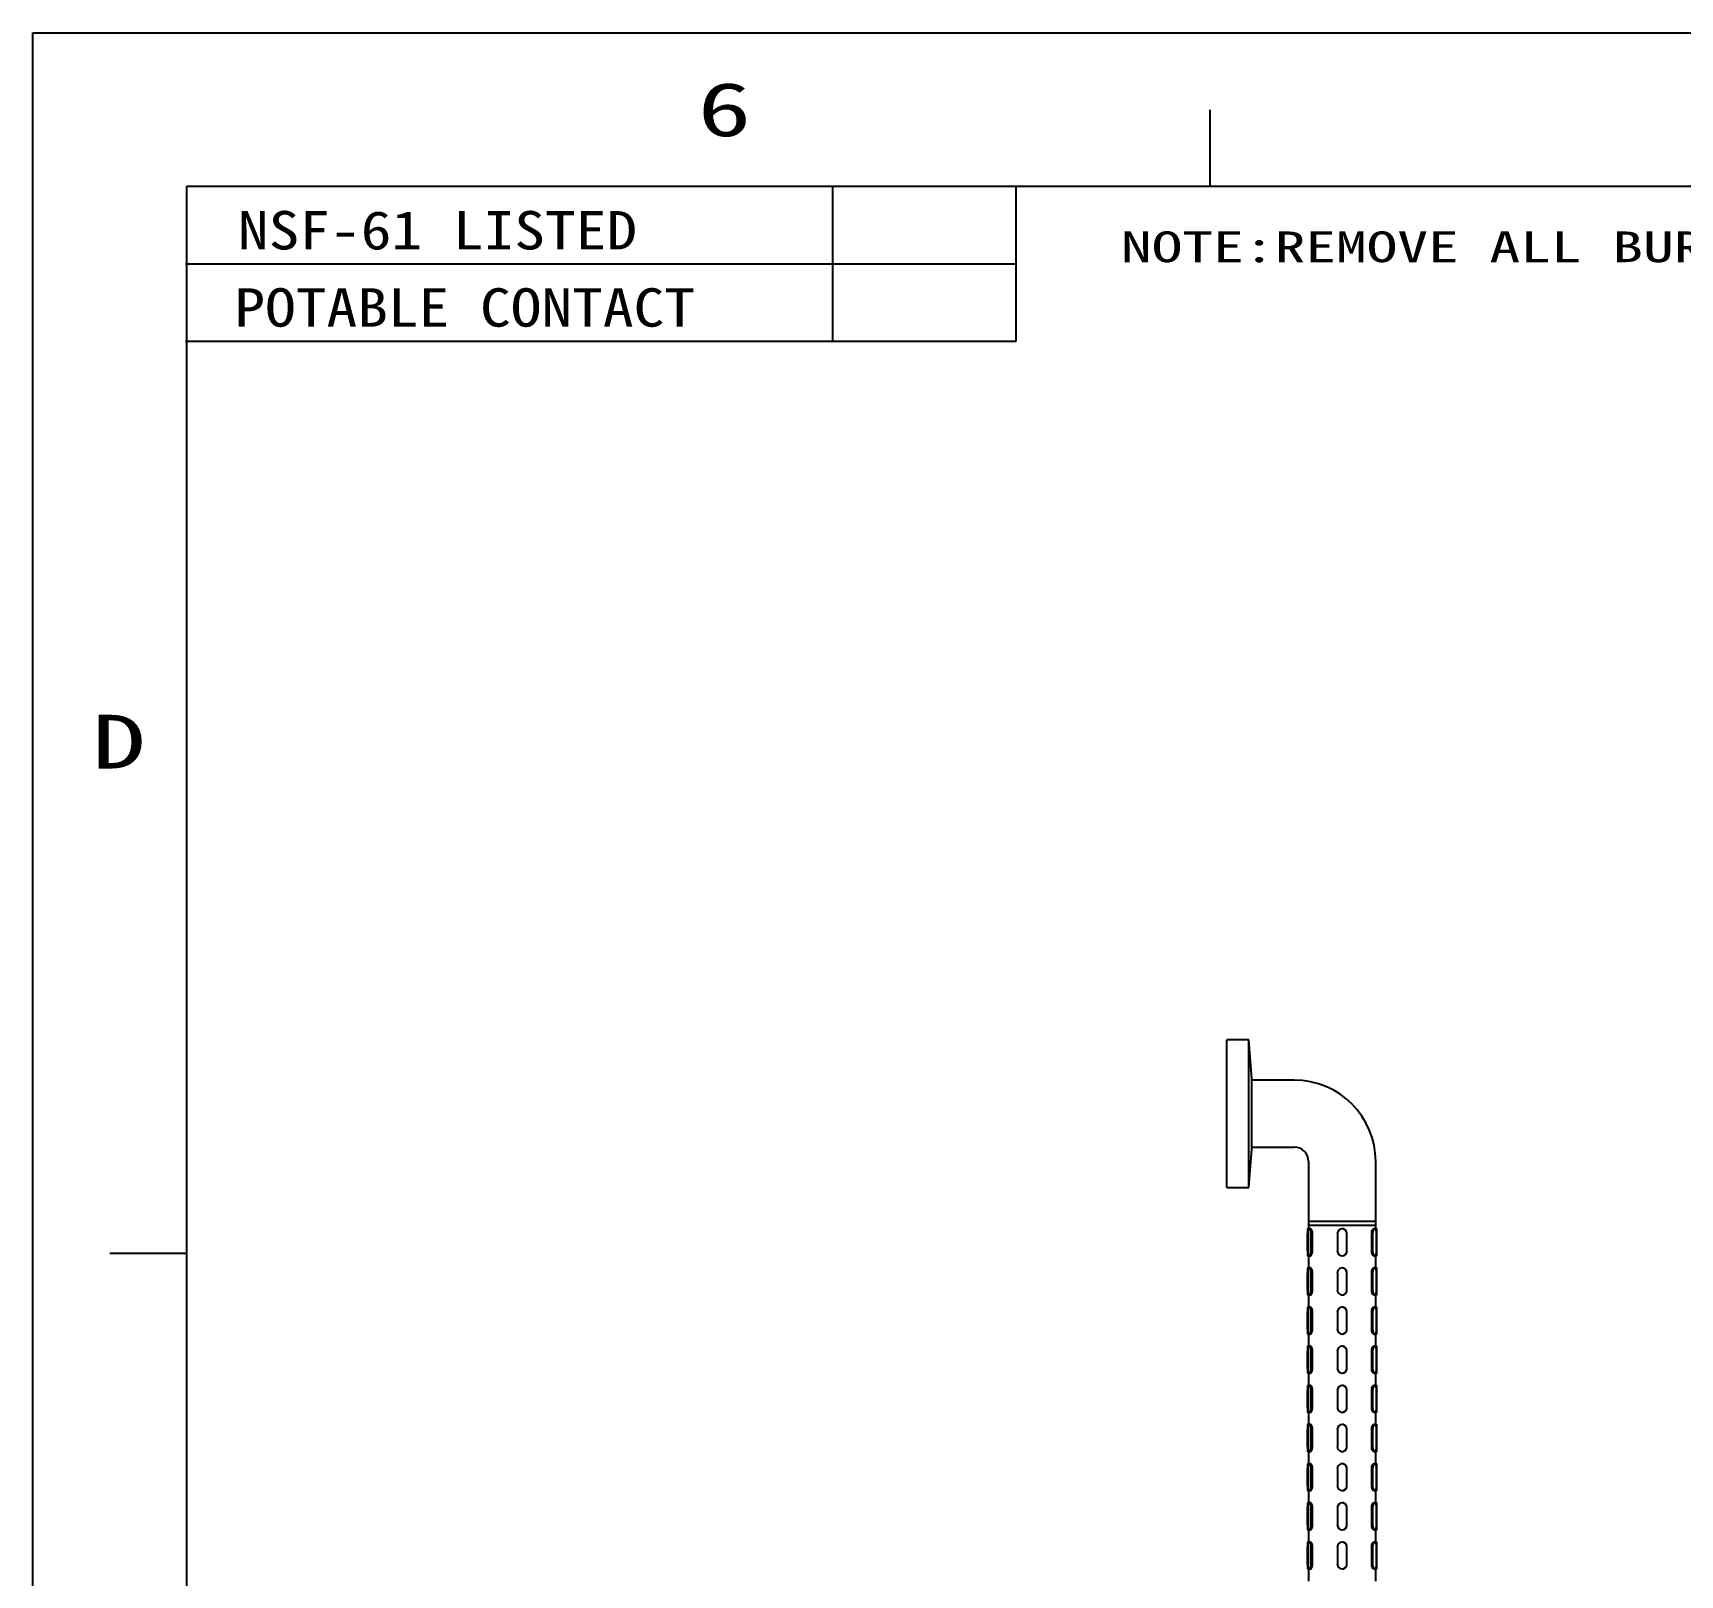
# Model space of a CAD drawing. Extents: x 0 to 951, y -2 to 427.
# Drawn here: x 0 to 107.3, y 196.6 to 297 of the extents above; entities that cross this region are included whole.
import ezdxf
from ezdxf.enums import TextEntityAlignment as Align

# ---------------------------------------------------------------- set-up
doc = ezdxf.new("R2010")
doc.units = 0
doc.header["$LTSCALE"] = 23.1
doc.header["$MEASUREMENT"] = 0
doc.layers.get('0').update_dxf_attribs({"linetype": 'CONTINUOUS'})
doc.styles.add('TEXTSTYLE_0', font='txt', dxfattribs={"width": 0.8})

msp = doc.modelspace()

# ---------------------------------------------------------------- linework, layer by layer
at = {"color": 7, "linetype": 'Continuous'}
for p, q in [((0, 0), (0, 297)), ((0, 297), (420, 297)), ((76.67, 287), (76.67, 292)), ((10, 287), (10, 10)), ((410, 287), (10, 287)), ((52.09, 276.92), (52.09, 286.96)), ((64.03, 276.92), (64.03, 286.96)), ((64.03, 281.94), (9.93, 281.94)), ((9.93, 276.92), (64.03, 276.92)), ((10, 217.5), (5, 217.5))]:
    msp.add_line(p, q, dxfattribs=at)
at = {"color": 7, "linetype": 'Continuous', "lineweight": 25}
for p, q in [((79.19, 231.42), (77.77, 231.42)), ((77.77, 226.67), (77.77, 231.42)), ((79.4, 228.89), (79.19, 231.42)), ((79.19, 226.67), (79.19, 231.42)), ((79.4, 226.64), (79.4, 228.89)), ((82.15, 228.8), (79.4, 228.8)), ((77.77, 221.8), (77.77, 226.67)), ((79.19, 221.8), (79.19, 226.67)), ((79.4, 224.33), (79.4, 226.64)), ((79.19, 221.8), (79.4, 224.33)), ((79.4, 224.42), (82.15, 224.42)), ((83.08, 223.49), (83.08, 219.61)), ((87.46, 219.61), (87.46, 223.49)), ((77.77, 221.8), (79.19, 221.8)), ((83.08, 219.11), (83.02, 219.11)), ((83.08, 219.61), (83.08, 219.36)), ((83.08, 219.61), (87.46, 219.61)), ((83.08, 219.61), (85.27, 219.61)), ((83.08, 219.36), (83.08, 219.11)), ((83.08, 219.36), (87.46, 219.36)), ((83.08, 219.36), (87.46, 219.36)), ((83.22, 219.11), (83.16, 219.11)), ((85.27, 219.61), (87.46, 219.61)), ((85.27, 219.11), (85.27, 219.11)), ((87.38, 219.11), (87.33, 219.11)), ((87.46, 219.36), (87.46, 219.61)), ((87.46, 219.61), (87.46, 219.61)), ((87.46, 219.11), (87.46, 219.36)), ((87.46, 219.36), (87.46, 219.36)), ((87.52, 219.11), (87.46, 219.11)), ((83.02, 217.67), (83.02, 218.8)), ((83.05, 218.8), (83.05, 217.67)), ((83.26, 217.67), (83.26, 218.8)), ((83.34, 217.67), (83.34, 218.8)), ((84.96, 218.8), (84.96, 217.67)), ((85.58, 217.67), (85.58, 218.8)), ((85.58, 217.67), (85.58, 218.8)), ((87.2, 217.67), (87.2, 218.8)), ((87.28, 217.67), (87.28, 218.8)), ((87.49, 218.8), (87.49, 217.67)), ((87.52, 218.8), (87.52, 217.67)), ((87.52, 217.67), (87.52, 218.8)), ((83.02, 217.36), (83.08, 217.36)), ((83.08, 217.36), (83.08, 216.56)), ((83.16, 217.36), (83.22, 217.36)), ((85.27, 217.36), (85.27, 217.36)), ((87.33, 217.36), (87.38, 217.36)), ((87.46, 216.56), (87.46, 217.36)), ((87.46, 217.36), (87.52, 217.36)), ((83.08, 216.56), (83.02, 216.56)), ((83.02, 215.12), (83.02, 216.25)), ((83.05, 216.25), (83.05, 215.12)), ((83.22, 216.56), (83.16, 216.56)), ((83.26, 215.12), (83.26, 216.25)), ((83.34, 215.12), (83.34, 216.25)), ((84.96, 216.25), (84.96, 215.12)), ((85.27, 216.56), (85.27, 216.56)), ((85.58, 215.12), (85.58, 216.25)), ((85.58, 215.12), (85.58, 216.25)), ((87.2, 215.12), (87.2, 216.25)), ((87.28, 215.12), (87.28, 216.25)), ((87.38, 216.56), (87.33, 216.56)), ((87.52, 216.56), (87.46, 216.56)), ((87.49, 216.25), (87.49, 215.12)), ((87.52, 215.12), (87.52, 216.25)), ((87.52, 216.25), (87.52, 215.12)), ((83.02, 214.81), (83.08, 214.81)), ((83.08, 214.81), (83.08, 214.01)), ((83.16, 214.81), (83.22, 214.81)), ((85.27, 214.81), (85.27, 214.81)), ((87.33, 214.81), (87.38, 214.81)), ((87.46, 214.01), (87.46, 214.81)), ((87.46, 214.81), (87.52, 214.81)), ((83.08, 214.01), (83.02, 214.01)), ((83.02, 212.57), (83.02, 213.7)), ((83.05, 213.7), (83.05, 212.57)), ((83.22, 214.01), (83.16, 214.01)), ((83.26, 212.57), (83.26, 213.7)), ((83.34, 212.57), (83.34, 213.7)), ((84.96, 213.7), (84.96, 212.57)), ((85.27, 214.01), (85.27, 214.01)), ((85.58, 212.57), (85.58, 213.7)), ((85.58, 212.57), (85.58, 213.7)), ((87.2, 212.57), (87.2, 213.7)), ((87.28, 212.57), (87.28, 213.7)), ((87.38, 214.01), (87.33, 214.01)), ((87.52, 214.01), (87.46, 214.01)), ((87.49, 213.7), (87.49, 212.57)), ((87.52, 213.7), (87.52, 212.57)), ((87.52, 212.57), (87.52, 213.7)), ((83.02, 212.26), (83.08, 212.26)), ((83.08, 211.46), (83.02, 211.46)), ((83.08, 212.26), (83.08, 211.46)), ((83.16, 212.26), (83.22, 212.26)), ((83.22, 211.46), (83.16, 211.46)), ((85.27, 212.26), (85.27, 212.26)), ((85.27, 211.46), (85.27, 211.46)), ((87.33, 212.26), (87.38, 212.26)), ((87.38, 211.46), (87.33, 211.46)), ((87.46, 211.46), (87.46, 212.26)), ((87.46, 212.26), (87.52, 212.26)), ((87.52, 211.46), (87.46, 211.46)), ((83.02, 210.02), (83.02, 211.15)), ((83.05, 211.15), (83.05, 210.02)), ((83.26, 210.02), (83.26, 211.15)), ((83.34, 210.02), (83.34, 211.15)), ((84.96, 211.15), (84.96, 210.02)), ((85.58, 210.02), (85.58, 211.15)), ((85.58, 210.02), (85.58, 211.15)), ((87.2, 210.02), (87.2, 211.15)), ((87.28, 210.02), (87.28, 211.15)), ((87.49, 211.15), (87.49, 210.02)), ((87.52, 210.02), (87.52, 211.15)), ((87.52, 211.15), (87.52, 210.02)), ((83.02, 209.71), (83.08, 209.71)), ((83.08, 209.71), (83.08, 208.91)), ((83.16, 209.71), (83.22, 209.71)), ((85.27, 209.71), (85.27, 209.71)), ((87.33, 209.71), (87.38, 209.71)), ((87.46, 208.91), (87.46, 209.71)), ((87.46, 209.71), (87.52, 209.71)), ((83.08, 208.91), (83.02, 208.91)), ((83.02, 207.47), (83.02, 208.6)), ((83.05, 208.6), (83.05, 207.47)), ((83.22, 208.91), (83.16, 208.91)), ((83.26, 207.47), (83.26, 208.6)), ((83.34, 207.47), (83.34, 208.6)), ((84.96, 208.6), (84.96, 207.47)), ((85.27, 208.91), (85.27, 208.91)), ((85.58, 207.47), (85.58, 208.6)), ((85.58, 207.47), (85.58, 208.6)), ((87.2, 207.47), (87.2, 208.6)), ((87.28, 207.47), (87.28, 208.6)), ((87.38, 208.91), (87.33, 208.91)), ((87.52, 208.91), (87.46, 208.91)), ((87.49, 208.6), (87.49, 207.47)), ((87.52, 207.47), (87.52, 208.6)), ((87.52, 208.6), (87.52, 207.47)), ((83.02, 207.16), (83.08, 207.16)), ((83.08, 207.16), (83.08, 206.36)), ((83.16, 207.16), (83.22, 207.16)), ((85.27, 207.16), (85.27, 207.16)), ((87.33, 207.16), (87.38, 207.16)), ((87.46, 206.36), (87.46, 207.16)), ((87.46, 207.16), (87.52, 207.16)), ((83.08, 206.36), (83.02, 206.36)), ((83.02, 204.92), (83.02, 206.05)), ((83.05, 206.05), (83.05, 204.92)), ((83.22, 206.36), (83.16, 206.36)), ((83.26, 204.92), (83.26, 206.05)), ((83.34, 204.92), (83.34, 206.05)), ((84.96, 206.05), (84.96, 204.92)), ((85.27, 206.36), (85.27, 206.36)), ((85.58, 204.92), (85.58, 206.05)), ((85.58, 204.92), (85.58, 206.05)), ((87.2, 204.92), (87.2, 206.05)), ((87.28, 204.92), (87.28, 206.05)), ((87.38, 206.36), (87.33, 206.36)), ((87.52, 206.36), (87.46, 206.36)), ((87.49, 206.05), (87.49, 204.92)), ((87.52, 206.05), (87.52, 204.92)), ((87.52, 204.92), (87.52, 206.05)), ((83.02, 204.61), (83.08, 204.61)), ((83.08, 204.61), (83.08, 203.81)), ((83.16, 204.61), (83.22, 204.61)), ((85.27, 204.61), (85.27, 204.61)), ((87.33, 204.61), (87.38, 204.61)), ((87.46, 203.81), (87.46, 204.61)), ((87.46, 204.61), (87.52, 204.61)), ((83.08, 203.81), (83.02, 203.81)), ((83.02, 202.37), (83.02, 203.5)), ((83.05, 203.5), (83.05, 202.37)), ((83.22, 203.81), (83.16, 203.81)), ((83.26, 202.37), (83.26, 203.5)), ((83.34, 202.37), (83.34, 203.5)), ((84.96, 203.5), (84.96, 202.37)), ((85.27, 203.81), (85.27, 203.81)), ((85.58, 202.37), (85.58, 203.5)), ((85.58, 202.37), (85.58, 203.5)), ((87.2, 202.37), (87.2, 203.5)), ((87.28, 202.37), (87.28, 203.5)), ((87.38, 203.81), (87.33, 203.81)), ((87.52, 203.81), (87.46, 203.81)), ((87.49, 203.5), (87.49, 202.37)), ((87.52, 203.5), (87.52, 202.37)), ((87.52, 202.37), (87.52, 203.5)), ((83.02, 202.06), (83.08, 202.06)), ((83.08, 202.06), (83.08, 201.26)), ((83.16, 202.06), (83.22, 202.06)), ((85.27, 202.06), (85.27, 202.06)), ((87.33, 202.06), (87.38, 202.06)), ((87.46, 201.26), (87.46, 202.06)), ((87.46, 202.06), (87.52, 202.06)), ((83.08, 201.26), (83.02, 201.26)), ((83.02, 199.82), (83.02, 200.95)), ((83.05, 200.95), (83.05, 199.82)), ((83.22, 201.26), (83.16, 201.26)), ((83.26, 199.82), (83.26, 200.95)), ((83.34, 199.82), (83.34, 200.95)), ((84.96, 200.95), (84.96, 199.82)), ((85.27, 201.26), (85.27, 201.26)), ((85.58, 199.82), (85.58, 200.95)), ((85.58, 199.82), (85.58, 200.95)), ((87.2, 199.82), (87.2, 200.95)), ((87.28, 199.82), (87.28, 200.95)), ((87.38, 201.26), (87.33, 201.26)), ((87.52, 201.26), (87.46, 201.26)), ((87.49, 200.95), (87.49, 199.82)), ((87.52, 199.82), (87.52, 200.95)), ((87.52, 200.95), (87.52, 199.82)), ((83.02, 199.51), (83.08, 199.51)), ((83.08, 198.71), (83.02, 198.71)), ((83.08, 199.51), (83.08, 198.71)), ((83.16, 199.51), (83.22, 199.51)), ((83.22, 198.71), (83.16, 198.71)), ((85.27, 199.51), (85.27, 199.51)), ((85.27, 198.71), (85.27, 198.71)), ((87.33, 199.51), (87.38, 199.51)), ((87.38, 198.71), (87.33, 198.71)), ((87.46, 198.71), (87.46, 199.51)), ((87.46, 199.51), (87.52, 199.51)), ((87.52, 198.71), (87.46, 198.71)), ((83.02, 197.27), (83.02, 198.4)), ((83.05, 198.4), (83.05, 197.27)), ((83.26, 197.27), (83.26, 198.4)), ((83.34, 197.27), (83.34, 198.4)), ((84.96, 198.4), (84.96, 197.27)), ((85.58, 197.27), (85.58, 198.4)), ((85.58, 197.27), (85.58, 198.4)), ((87.2, 197.27), (87.2, 198.4)), ((87.28, 197.27), (87.28, 198.4)), ((87.49, 198.4), (87.49, 197.27)), ((87.52, 197.27), (87.52, 198.4)), ((87.52, 198.4), (87.52, 197.27)), ((83.02, 196.96), (83.08, 196.96)), ((83.08, 196.96), (83.08, 196.16)), ((83.16, 196.96), (83.22, 196.96)), ((85.27, 196.96), (85.27, 196.96)), ((87.33, 196.96), (87.38, 196.96)), ((87.46, 196.16), (87.46, 196.96)), ((87.46, 196.96), (87.52, 196.96))]:
    msp.add_line(p, q, dxfattribs=at)
at = {"color": 7, "linetype": 'Continuous', "lineweight": 25, "flags": 128}
for points in [[(83.26, 218.8), (83.25, 218.92), (83.23, 219.02), (83.2, 219.09), (83.16, 219.11), (83.12, 219.09), (83.08, 219.02), (83.06, 218.92), (83.05, 218.8)], [(87.28, 218.8), (87.29, 218.92), (87.31, 219.02), (87.34, 219.09), (87.38, 219.11), (87.43, 219.09), (87.46, 219.02), (87.48, 218.92), (87.49, 218.8)], [(87.52, 218.8), (87.52, 218.92), (87.52, 219.02), (87.52, 219.09), (87.52, 219.11), (87.52, 219.09), (87.52, 219.02), (87.52, 218.92), (87.52, 218.8)], [(83.05, 217.67), (83.06, 217.55), (83.08, 217.45), (83.12, 217.38), (83.16, 217.36), (83.2, 217.38), (83.23, 217.45), (83.25, 217.55), (83.26, 217.67)], [(87.49, 217.67), (87.48, 217.55), (87.46, 217.45), (87.43, 217.38), (87.38, 217.36), (87.34, 217.38), (87.31, 217.45), (87.29, 217.55), (87.28, 217.67)], [(87.52, 217.67), (87.52, 217.55), (87.52, 217.45), (87.52, 217.38), (87.52, 217.36), (87.52, 217.38), (87.52, 217.45), (87.52, 217.55), (87.52, 217.67)], [(83.26, 216.25), (83.25, 216.37), (83.23, 216.47), (83.2, 216.54), (83.16, 216.56), (83.12, 216.54), (83.08, 216.47), (83.06, 216.37), (83.05, 216.25)], [(87.28, 216.25), (87.29, 216.37), (87.31, 216.47), (87.34, 216.54), (87.38, 216.56), (87.43, 216.54), (87.46, 216.47), (87.48, 216.37), (87.49, 216.25)], [(87.52, 216.25), (87.52, 216.37), (87.52, 216.47), (87.52, 216.54), (87.52, 216.56), (87.52, 216.54), (87.52, 216.47), (87.52, 216.37), (87.52, 216.25)], [(83.05, 215.12), (83.06, 215), (83.08, 214.9), (83.12, 214.83), (83.16, 214.81), (83.2, 214.83), (83.23, 214.9), (83.25, 215), (83.26, 215.12)], [(87.49, 215.12), (87.48, 215), (87.46, 214.9), (87.43, 214.83), (87.38, 214.81), (87.34, 214.83), (87.31, 214.9), (87.29, 215), (87.28, 215.12)], [(87.52, 215.12), (87.52, 215), (87.52, 214.9), (87.52, 214.83), (87.52, 214.81), (87.52, 214.83), (87.52, 214.9), (87.52, 215), (87.52, 215.12)], [(83.26, 213.7), (83.25, 213.82), (83.23, 213.92), (83.2, 213.99), (83.16, 214.01), (83.12, 213.99), (83.08, 213.92), (83.06, 213.82), (83.05, 213.7)], [(87.28, 213.7), (87.29, 213.82), (87.31, 213.92), (87.34, 213.99), (87.38, 214.01), (87.43, 213.99), (87.46, 213.92), (87.48, 213.82), (87.49, 213.7)], [(87.52, 213.7), (87.52, 213.82), (87.52, 213.92), (87.52, 213.99), (87.52, 214.01), (87.52, 213.99), (87.52, 213.92), (87.52, 213.82), (87.52, 213.7)], [(83.05, 212.57), (83.06, 212.45), (83.08, 212.35), (83.12, 212.28), (83.16, 212.26), (83.2, 212.28), (83.23, 212.35), (83.25, 212.45), (83.26, 212.57)], [(87.49, 212.57), (87.48, 212.45), (87.46, 212.35), (87.43, 212.28), (87.38, 212.26), (87.34, 212.28), (87.31, 212.35), (87.29, 212.45), (87.28, 212.57)], [(87.52, 212.57), (87.52, 212.45), (87.52, 212.35), (87.52, 212.28), (87.52, 212.26), (87.52, 212.28), (87.52, 212.35), (87.52, 212.45), (87.52, 212.57)], [(83.26, 211.15), (83.25, 211.27), (83.23, 211.37), (83.2, 211.44), (83.16, 211.46), (83.12, 211.44), (83.08, 211.37), (83.06, 211.27), (83.05, 211.15)], [(87.28, 211.15), (87.29, 211.27), (87.31, 211.37), (87.34, 211.44), (87.38, 211.46), (87.43, 211.44), (87.46, 211.37), (87.48, 211.27), (87.49, 211.15)], [(87.52, 211.15), (87.52, 211.27), (87.52, 211.37), (87.52, 211.44), (87.52, 211.46), (87.52, 211.44), (87.52, 211.37), (87.52, 211.27), (87.52, 211.15)], [(83.05, 210.02), (83.06, 209.9), (83.08, 209.8), (83.12, 209.73), (83.16, 209.71), (83.2, 209.73), (83.23, 209.8), (83.25, 209.9), (83.26, 210.02)], [(87.49, 210.02), (87.48, 209.9), (87.46, 209.8), (87.43, 209.73), (87.38, 209.71), (87.34, 209.73), (87.31, 209.8), (87.29, 209.9), (87.28, 210.02)], [(87.52, 210.02), (87.52, 209.9), (87.52, 209.8), (87.52, 209.73), (87.52, 209.71), (87.52, 209.73), (87.52, 209.8), (87.52, 209.9), (87.52, 210.02)], [(83.26, 208.6), (83.25, 208.72), (83.23, 208.82), (83.2, 208.89), (83.16, 208.91), (83.12, 208.89), (83.08, 208.82), (83.06, 208.72), (83.05, 208.6)], [(87.28, 208.6), (87.29, 208.72), (87.31, 208.82), (87.34, 208.89), (87.38, 208.91), (87.43, 208.89), (87.46, 208.82), (87.48, 208.72), (87.49, 208.6)], [(87.52, 208.6), (87.52, 208.72), (87.52, 208.82), (87.52, 208.89), (87.52, 208.91), (87.52, 208.89), (87.52, 208.82), (87.52, 208.72), (87.52, 208.6)], [(83.05, 207.47), (83.06, 207.35), (83.08, 207.25), (83.12, 207.18), (83.16, 207.16), (83.2, 207.18), (83.23, 207.25), (83.25, 207.35), (83.26, 207.47)], [(87.49, 207.47), (87.48, 207.35), (87.46, 207.25), (87.43, 207.18), (87.38, 207.16), (87.34, 207.18), (87.31, 207.25), (87.29, 207.35), (87.28, 207.47)], [(87.52, 207.47), (87.52, 207.35), (87.52, 207.25), (87.52, 207.18), (87.52, 207.16), (87.52, 207.18), (87.52, 207.25), (87.52, 207.35), (87.52, 207.47)], [(83.26, 206.05), (83.25, 206.17), (83.23, 206.27), (83.2, 206.34), (83.16, 206.36), (83.12, 206.34), (83.08, 206.27), (83.06, 206.17), (83.05, 206.05)], [(87.28, 206.05), (87.29, 206.17), (87.31, 206.27), (87.34, 206.34), (87.38, 206.36), (87.43, 206.34), (87.46, 206.27), (87.48, 206.17), (87.49, 206.05)], [(87.52, 206.05), (87.52, 206.17), (87.52, 206.27), (87.52, 206.34), (87.52, 206.36), (87.52, 206.34), (87.52, 206.27), (87.52, 206.17), (87.52, 206.05)], [(83.05, 204.92), (83.06, 204.8), (83.08, 204.7), (83.12, 204.63), (83.16, 204.61), (83.2, 204.63), (83.23, 204.7), (83.25, 204.8), (83.26, 204.92)], [(87.49, 204.92), (87.48, 204.8), (87.46, 204.7), (87.43, 204.63), (87.38, 204.61), (87.34, 204.63), (87.31, 204.7), (87.29, 204.8), (87.28, 204.92)], [(87.52, 204.92), (87.52, 204.8), (87.52, 204.7), (87.52, 204.63), (87.52, 204.61), (87.52, 204.63), (87.52, 204.7), (87.52, 204.8), (87.52, 204.92)], [(83.26, 203.5), (83.25, 203.62), (83.23, 203.72), (83.2, 203.79), (83.16, 203.81), (83.12, 203.79), (83.08, 203.72), (83.06, 203.62), (83.05, 203.5)], [(87.28, 203.5), (87.29, 203.62), (87.31, 203.72), (87.34, 203.79), (87.38, 203.81), (87.43, 203.79), (87.46, 203.72), (87.48, 203.62), (87.49, 203.5)], [(87.52, 203.5), (87.52, 203.62), (87.52, 203.72), (87.52, 203.79), (87.52, 203.81), (87.52, 203.79), (87.52, 203.72), (87.52, 203.62), (87.52, 203.5)], [(83.05, 202.37), (83.06, 202.25), (83.08, 202.15), (83.12, 202.08), (83.16, 202.06), (83.2, 202.08), (83.23, 202.15), (83.25, 202.25), (83.26, 202.37)], [(87.49, 202.37), (87.48, 202.25), (87.46, 202.15), (87.43, 202.08), (87.38, 202.06), (87.34, 202.08), (87.31, 202.15), (87.29, 202.25), (87.28, 202.37)], [(87.52, 202.37), (87.52, 202.25), (87.52, 202.15), (87.52, 202.08), (87.52, 202.06), (87.52, 202.08), (87.52, 202.15), (87.52, 202.25), (87.52, 202.37)], [(83.26, 200.95), (83.25, 201.07), (83.23, 201.17), (83.2, 201.24), (83.16, 201.26), (83.12, 201.24), (83.08, 201.17), (83.06, 201.07), (83.05, 200.95)], [(87.28, 200.95), (87.29, 201.07), (87.31, 201.17), (87.34, 201.24), (87.38, 201.26), (87.43, 201.24), (87.46, 201.17), (87.48, 201.07), (87.49, 200.95)], [(87.52, 200.95), (87.52, 201.07), (87.52, 201.17), (87.52, 201.24), (87.52, 201.26), (87.52, 201.24), (87.52, 201.17), (87.52, 201.07), (87.52, 200.95)], [(83.05, 199.82), (83.06, 199.7), (83.08, 199.6), (83.12, 199.53), (83.16, 199.51), (83.2, 199.53), (83.23, 199.6), (83.25, 199.7), (83.26, 199.82)], [(87.49, 199.82), (87.48, 199.7), (87.46, 199.6), (87.43, 199.53), (87.38, 199.51), (87.34, 199.53), (87.31, 199.6), (87.29, 199.7), (87.28, 199.82)], [(87.52, 199.82), (87.52, 199.7), (87.52, 199.6), (87.52, 199.53), (87.52, 199.51), (87.52, 199.53), (87.52, 199.6), (87.52, 199.7), (87.52, 199.82)], [(83.26, 198.4), (83.25, 198.52), (83.23, 198.62), (83.2, 198.69), (83.16, 198.71), (83.12, 198.69), (83.08, 198.62), (83.06, 198.52), (83.05, 198.4)], [(87.28, 198.4), (87.29, 198.52), (87.31, 198.62), (87.34, 198.69), (87.38, 198.71), (87.43, 198.69), (87.46, 198.62), (87.48, 198.52), (87.49, 198.4)], [(87.52, 198.4), (87.52, 198.52), (87.52, 198.62), (87.52, 198.69), (87.52, 198.71), (87.52, 198.69), (87.52, 198.62), (87.52, 198.52), (87.52, 198.4)], [(83.05, 197.27), (83.06, 197.15), (83.08, 197.05), (83.12, 196.98), (83.16, 196.96), (83.2, 196.98), (83.23, 197.05), (83.25, 197.15), (83.26, 197.27)], [(87.49, 197.27), (87.48, 197.15), (87.46, 197.05), (87.43, 196.98), (87.38, 196.96), (87.34, 196.98), (87.31, 197.05), (87.29, 197.15), (87.28, 197.27)], [(87.52, 197.27), (87.52, 197.15), (87.52, 197.05), (87.52, 196.98), (87.52, 196.96), (87.52, 196.98), (87.52, 197.05), (87.52, 197.15), (87.52, 197.27)]]:
    msp.add_lwpolyline(points, dxfattribs=at)
at = {"color": 7, "linetype": 'Continuous', "lineweight": 25}
for centre, radius, start, end in [((82.15, 223.49), 5.31, 0, 90), ((82.15, 223.49), 0.938, 0, 90), ((137.61, 218.88), 54.59, 179.754, 180.082), ((85.27, 218.8), 0.312, 0.0002, 179.9998), ((137.6, 217.59), 54.58, 179.918, 180.246), ((85.27, 217.67), 0.312, 180.0002, 359.9998), ((137.61, 216.33), 54.59, 179.754, 180.082), ((85.27, 216.25), 0.312, 359.9988, 180.0012), ((137.61, 215.04), 54.59, 179.918, 180.246), ((85.27, 215.12), 0.312, 179.9988, 0.0012), ((137.6, 213.78), 54.58, 179.754, 180.082), ((85.27, 213.7), 0.312, 0.0002, 179.9998), ((137.61, 212.49), 54.59, 179.918, 180.246), ((85.27, 212.57), 0.312, 180.0002, 359.9998), ((137.61, 211.23), 54.59, 179.754, 180.082), ((85.27, 211.15), 0.312, 0.0002, 179.9998), ((137.61, 209.94), 54.59, 179.918, 180.246), ((85.27, 210.02), 0.312, 180.0002, 359.9998), ((137.61, 208.68), 54.59, 179.754, 180.082), ((85.27, 208.6), 0.312, 0.0002, 179.9998), ((137.61, 207.39), 54.59, 179.918, 180.246), ((85.27, 207.47), 0.312, 180.0002, 359.9998), ((137.61, 206.13), 54.59, 179.754, 180.082), ((85.27, 206.05), 0.312, 0.0002, 179.9998), ((137.6, 204.84), 54.58, 179.918, 180.246), ((85.27, 204.92), 0.312, 179.9992, 0.0008), ((137.6, 203.58), 54.58, 179.754, 180.082), ((85.27, 203.5), 0.312, 359.9992, 180.0008), ((137.61, 202.29), 54.59, 179.918, 180.246), ((85.27, 202.37), 0.312, 180.0002, 359.9998), ((137.6, 201.03), 54.58, 179.754, 180.082), ((85.27, 200.95), 0.312, 0.0002, 179.9998), ((137.61, 199.74), 54.59, 179.918, 180.246), ((85.27, 199.82), 0.312, 180.0002, 359.9998), ((137.61, 198.48), 54.59, 179.754, 180.082), ((85.27, 198.4), 0.312, 0.0002, 179.9998), ((137.61, 197.19), 54.59, 179.918, 180.246), ((85.27, 197.27), 0.312, 180.0002, 359.9998)]:
    msp.add_arc(centre, radius, start, end, dxfattribs=at)
for points, knots in [([(83.09, 219.04), (83.09, 219.05), (83.09, 219.08), (83.08, 219.11), (83.08, 219.11), (83.08, 219.11)], [0, 0, 0, 0, 0.157479, 0.673052, 1, 1, 1, 1]), ([(83.34, 218.8), (83.34, 218.83), (83.34, 218.9), (83.31, 219), (83.28, 219.07), (83.24, 219.11), (83.22, 219.11), (83.22, 219.11)], [0, 0, 0, 0, 0.213251, 0.426439, 0.641011, 0.856495, 1, 1, 1, 1]), ([(85.58, 218.8), (85.58, 218.83), (85.57, 218.9), (85.52, 219), (85.44, 219.07), (85.35, 219.11), (85.29, 219.11), (85.27, 219.11)], [0, 0, 0, 0, 0.213251, 0.426439, 0.641011, 0.856495, 1, 1, 1, 1]), ([(87.2, 218.8), (87.2, 218.83), (87.2, 218.9), (87.23, 219), (87.26, 219.07), (87.3, 219.11), (87.32, 219.11), (87.33, 219.11)], [0, 0, 0, 0, 0.213251, 0.42644, 0.641011, 0.856494, 1, 1, 1, 1]), ([(87.45, 219.04), (87.45, 219.05), (87.45, 219.08), (87.46, 219.11), (87.46, 219.11), (87.46, 219.11)], [0, 0, 0, 0, 0.164708, 0.657902, 1, 1, 1, 1]), ([(83.08, 217.36), (83.08, 217.36), (83.08, 217.36), (83.09, 217.38), (83.09, 217.42), (83.09, 217.43)], [0, 0, 0, 0, 0.1560928, 0.6699716, 1, 1, 1, 1]), ([(83.22, 217.36), (83.22, 217.36), (83.23, 217.36), (83.27, 217.39), (83.3, 217.45), (83.33, 217.53), (83.34, 217.61), (83.34, 217.66), (83.34, 217.67)], [0, 0, 0, 0, 0.070497, 0.282952, 0.496155, 0.711249, 0.926475, 1, 1, 1, 1]), ([(85.27, 217.36), (85.28, 217.36), (85.33, 217.36), (85.41, 217.39), (85.49, 217.45), (85.55, 217.53), (85.58, 217.61), (85.58, 217.66), (85.58, 217.67)], [0, 0, 0, 0, 0.070496, 0.282951, 0.496155, 0.711249, 0.926475, 1, 1, 1, 1]), ([(87.33, 217.36), (87.32, 217.36), (87.31, 217.36), (87.28, 217.39), (87.24, 217.45), (87.21, 217.53), (87.2, 217.61), (87.2, 217.66), (87.2, 217.67)], [0, 0, 0, 0, 0.070496, 0.282952, 0.496154, 0.711249, 0.926475, 1, 1, 1, 1]), ([(87.46, 217.36), (87.46, 217.36), (87.46, 217.36), (87.46, 217.38), (87.45, 217.42), (87.45, 217.43)], [0, 0, 0, 0, 0.1788321, 0.6699929, 1, 1, 1, 1]), ([(83.09, 216.49), (83.09, 216.5), (83.09, 216.53), (83.08, 216.56), (83.08, 216.56), (83.08, 216.56)], [0, 0, 0, 0, 0.157479, 0.673054, 1, 1, 1, 1]), ([(83.34, 216.25), (83.34, 216.28), (83.34, 216.35), (83.31, 216.45), (83.28, 216.52), (83.24, 216.56), (83.22, 216.56), (83.22, 216.56)], [0, 0, 0, 0, 0.213248, 0.426446, 0.641016, 0.856497, 1, 1, 1, 1]), ([(85.58, 216.25), (85.58, 216.28), (85.57, 216.35), (85.52, 216.45), (85.44, 216.52), (85.35, 216.56), (85.29, 216.56), (85.27, 216.56)], [0, 0, 0, 0, 0.213248, 0.426447, 0.641015, 0.856497, 1, 1, 1, 1]), ([(87.2, 216.25), (87.2, 216.28), (87.2, 216.35), (87.23, 216.45), (87.26, 216.52), (87.3, 216.56), (87.32, 216.56), (87.33, 216.56)], [0, 0, 0, 0, 0.213248, 0.426447, 0.641016, 0.856496, 1, 1, 1, 1]), ([(87.45, 216.49), (87.45, 216.5), (87.45, 216.53), (87.46, 216.56), (87.46, 216.56), (87.46, 216.56)], [0, 0, 0, 0, 0.164708, 0.657902, 1, 1, 1, 1]), ([(83.08, 214.81), (83.08, 214.81), (83.08, 214.81), (83.09, 214.83), (83.09, 214.87), (83.09, 214.88)], [0, 0, 0, 0, 0.156091, 0.669971, 1, 1, 1, 1]), ([(83.22, 214.81), (83.22, 214.81), (83.23, 214.81), (83.27, 214.84), (83.3, 214.9), (83.33, 214.98), (83.34, 215.06), (83.34, 215.11), (83.34, 215.12)], [0, 0, 0, 0, 0.070497, 0.282952, 0.496155, 0.711249, 0.926475, 1, 1, 1, 1]), ([(85.27, 214.81), (85.28, 214.81), (85.33, 214.81), (85.41, 214.84), (85.49, 214.9), (85.55, 214.98), (85.58, 215.06), (85.58, 215.11), (85.58, 215.12)], [0, 0, 0, 0, 0.070496, 0.282951, 0.496155, 0.711249, 0.926475, 1, 1, 1, 1]), ([(87.33, 214.81), (87.32, 214.81), (87.31, 214.81), (87.28, 214.84), (87.24, 214.9), (87.21, 214.98), (87.2, 215.06), (87.2, 215.11), (87.2, 215.12)], [0, 0, 0, 0, 0.070496, 0.282952, 0.496154, 0.711249, 0.926475, 1, 1, 1, 1]), ([(87.46, 214.81), (87.46, 214.81), (87.46, 214.81), (87.46, 214.83), (87.45, 214.87), (87.45, 214.88)], [0, 0, 0, 0, 0.1788304, 0.6699922, 1, 1, 1, 1]), ([(83.09, 213.94), (83.09, 213.95), (83.09, 213.98), (83.08, 214.01), (83.08, 214.01), (83.08, 214.01)], [0, 0, 0, 0, 0.157456, 0.67305, 1, 1, 1, 1]), ([(83.34, 213.7), (83.34, 213.73), (83.34, 213.8), (83.31, 213.9), (83.28, 213.97), (83.24, 214.01), (83.22, 214.01), (83.22, 214.01)], [0, 0, 0, 0, 0.213249, 0.426448, 0.641008, 0.856496, 1, 1, 1, 1]), ([(85.58, 213.7), (85.58, 213.73), (85.57, 213.8), (85.52, 213.9), (85.44, 213.97), (85.35, 214.01), (85.29, 214.01), (85.27, 214.01)], [0, 0, 0, 0, 0.213249, 0.426449, 0.641008, 0.856496, 1, 1, 1, 1]), ([(87.2, 213.7), (87.2, 213.73), (87.2, 213.8), (87.23, 213.9), (87.26, 213.97), (87.3, 214.01), (87.32, 214.01), (87.33, 214.01)], [0, 0, 0, 0, 0.213249, 0.426449, 0.641008, 0.856496, 1, 1, 1, 1]), ([(87.45, 213.94), (87.45, 213.95), (87.45, 213.98), (87.46, 214.01), (87.46, 214.01), (87.46, 214.01)], [0, 0, 0, 0, 0.164687, 0.6579, 1, 1, 1, 1]), ([(83.22, 212.26), (83.22, 212.26), (83.23, 212.26), (83.27, 212.29), (83.3, 212.35), (83.33, 212.43), (83.34, 212.51), (83.34, 212.56), (83.34, 212.57)], [0, 0, 0, 0, 0.070497, 0.282949, 0.496154, 0.711262, 0.926475, 1, 1, 1, 1]), ([(85.27, 212.26), (85.28, 212.26), (85.33, 212.26), (85.41, 212.29), (85.49, 212.35), (85.55, 212.43), (85.58, 212.51), (85.58, 212.56), (85.58, 212.57)], [0, 0, 0, 0, 0.070497, 0.282949, 0.496154, 0.711262, 0.926475, 1, 1, 1, 1]), ([(87.33, 212.26), (87.32, 212.26), (87.31, 212.26), (87.28, 212.29), (87.24, 212.35), (87.21, 212.43), (87.2, 212.51), (87.2, 212.56), (87.2, 212.57)], [0, 0, 0, 0, 0.070497, 0.28295, 0.496153, 0.711262, 0.926475, 1, 1, 1, 1]), ([(83.08, 212.26), (83.08, 212.26), (83.08, 212.26), (83.09, 212.28), (83.09, 212.32), (83.09, 212.33)], [0, 0, 0, 0, 0.156093, 0.669968, 1, 1, 1, 1]), ([(83.09, 211.39), (83.09, 211.4), (83.09, 211.43), (83.08, 211.46), (83.08, 211.46), (83.08, 211.46)], [0, 0, 0, 0, 0.157458, 0.673044, 1, 1, 1, 1]), ([(83.34, 211.15), (83.34, 211.18), (83.34, 211.25), (83.31, 211.35), (83.28, 211.42), (83.24, 211.46), (83.22, 211.46), (83.22, 211.46)], [0, 0, 0, 0, 0.21325, 0.42645, 0.641011, 0.856495, 1, 1, 1, 1]), ([(85.58, 211.15), (85.58, 211.18), (85.57, 211.25), (85.52, 211.35), (85.44, 211.42), (85.35, 211.46), (85.29, 211.46), (85.27, 211.46)], [0, 0, 0, 0, 0.21325, 0.426451, 0.641011, 0.856494, 1, 1, 1, 1]), ([(87.2, 211.15), (87.2, 211.18), (87.2, 211.25), (87.23, 211.35), (87.26, 211.42), (87.3, 211.46), (87.32, 211.46), (87.33, 211.46)], [0, 0, 0, 0, 0.21325, 0.426451, 0.641011, 0.856494, 1, 1, 1, 1]), ([(87.46, 212.26), (87.46, 212.26), (87.46, 212.26), (87.46, 212.28), (87.45, 212.32), (87.45, 212.33)], [0, 0, 0, 0, 0.178829, 0.669976, 1, 1, 1, 1]), ([(87.45, 211.39), (87.45, 211.4), (87.45, 211.43), (87.46, 211.46), (87.46, 211.46), (87.46, 211.46)], [0, 0, 0, 0, 0.164708, 0.657902, 1, 1, 1, 1]), ([(83.08, 209.71), (83.08, 209.71), (83.08, 209.71), (83.09, 209.73), (83.09, 209.77), (83.09, 209.78)], [0, 0, 0, 0, 0.156093, 0.669968, 1, 1, 1, 1]), ([(83.22, 209.71), (83.22, 209.71), (83.23, 209.71), (83.27, 209.74), (83.3, 209.8), (83.33, 209.88), (83.34, 209.96), (83.34, 210.01), (83.34, 210.02)], [0, 0, 0, 0, 0.070496, 0.282949, 0.496153, 0.711262, 0.926475, 1, 1, 1, 1]), ([(85.27, 209.71), (85.28, 209.71), (85.33, 209.71), (85.41, 209.74), (85.49, 209.8), (85.55, 209.88), (85.58, 209.96), (85.58, 210.01), (85.58, 210.02)], [0, 0, 0, 0, 0.070496, 0.282948, 0.496153, 0.711262, 0.926475, 1, 1, 1, 1]), ([(87.33, 209.71), (87.32, 209.71), (87.31, 209.71), (87.28, 209.74), (87.24, 209.8), (87.21, 209.88), (87.2, 209.96), (87.2, 210.01), (87.2, 210.02)], [0, 0, 0, 0, 0.070496, 0.282949, 0.496153, 0.711262, 0.926475, 1, 1, 1, 1]), ([(87.46, 209.71), (87.46, 209.71), (87.46, 209.71), (87.46, 209.73), (87.45, 209.77), (87.45, 209.78)], [0, 0, 0, 0, 0.178829, 0.669976, 1, 1, 1, 1]), ([(83.09, 208.84), (83.09, 208.85), (83.09, 208.88), (83.08, 208.91), (83.08, 208.91), (83.08, 208.91)], [0, 0, 0, 0, 0.157458, 0.673044, 1, 1, 1, 1]), ([(83.34, 208.6), (83.34, 208.63), (83.34, 208.7), (83.31, 208.8), (83.28, 208.87), (83.24, 208.91), (83.22, 208.91), (83.22, 208.91)], [0, 0, 0, 0, 0.213251, 0.426438, 0.64101, 0.856494, 1, 1, 1, 1]), ([(85.58, 208.6), (85.58, 208.63), (85.57, 208.7), (85.52, 208.8), (85.44, 208.87), (85.35, 208.91), (85.29, 208.91), (85.27, 208.91)], [0, 0, 0, 0, 0.213251, 0.426439, 0.64101, 0.856494, 1, 1, 1, 1]), ([(87.2, 208.6), (87.2, 208.63), (87.2, 208.7), (87.23, 208.8), (87.26, 208.87), (87.3, 208.91), (87.32, 208.91), (87.33, 208.91)], [0, 0, 0, 0, 0.213251, 0.426439, 0.64101, 0.856493, 1, 1, 1, 1]), ([(87.45, 208.84), (87.45, 208.85), (87.45, 208.88), (87.46, 208.91), (87.46, 208.91), (87.46, 208.91)], [0, 0, 0, 0, 0.164708, 0.657902, 1, 1, 1, 1]), ([(83.08, 207.16), (83.08, 207.16), (83.08, 207.16), (83.09, 207.18), (83.09, 207.22), (83.09, 207.23)], [0, 0, 0, 0, 0.156093, 0.669968, 1, 1, 1, 1]), ([(83.22, 207.16), (83.22, 207.16), (83.23, 207.16), (83.27, 207.19), (83.3, 207.25), (83.33, 207.33), (83.34, 207.41), (83.34, 207.46), (83.34, 207.47)], [0, 0, 0, 0, 0.070496, 0.282948, 0.496152, 0.711248, 0.926475, 1, 1, 1, 1]), ([(85.27, 207.16), (85.28, 207.16), (85.33, 207.16), (85.41, 207.19), (85.49, 207.25), (85.55, 207.33), (85.58, 207.41), (85.58, 207.46), (85.58, 207.47)], [0, 0, 0, 0, 0.070496, 0.282948, 0.496152, 0.711248, 0.926475, 1, 1, 1, 1]), ([(87.33, 207.16), (87.32, 207.16), (87.31, 207.16), (87.28, 207.19), (87.24, 207.25), (87.21, 207.33), (87.2, 207.41), (87.2, 207.46), (87.2, 207.47)], [0, 0, 0, 0, 0.070496, 0.282948, 0.496152, 0.711248, 0.926475, 1, 1, 1, 1]), ([(87.46, 207.16), (87.46, 207.16), (87.46, 207.16), (87.46, 207.18), (87.45, 207.22), (87.45, 207.23)], [0, 0, 0, 0, 0.178829, 0.669976, 1, 1, 1, 1]), ([(83.09, 206.29), (83.09, 206.3), (83.09, 206.33), (83.08, 206.36), (83.08, 206.36), (83.08, 206.36)], [0, 0, 0, 0, 0.157479, 0.673052, 1, 1, 1, 1]), ([(83.34, 206.05), (83.34, 206.08), (83.34, 206.15), (83.31, 206.25), (83.28, 206.32), (83.24, 206.36), (83.22, 206.36), (83.22, 206.36)], [0, 0, 0, 0, 0.213251, 0.426439, 0.641011, 0.856495, 1, 1, 1, 1]), ([(85.58, 206.05), (85.58, 206.08), (85.57, 206.15), (85.52, 206.25), (85.44, 206.32), (85.35, 206.36), (85.29, 206.36), (85.27, 206.36)], [0, 0, 0, 0, 0.213251, 0.426439, 0.641011, 0.856495, 1, 1, 1, 1]), ([(87.2, 206.05), (87.2, 206.08), (87.2, 206.15), (87.23, 206.25), (87.26, 206.32), (87.3, 206.36), (87.32, 206.36), (87.33, 206.36)], [0, 0, 0, 0, 0.213251, 0.42644, 0.641011, 0.856494, 1, 1, 1, 1]), ([(87.45, 206.29), (87.45, 206.3), (87.45, 206.33), (87.46, 206.36), (87.46, 206.36), (87.46, 206.36)], [0, 0, 0, 0, 0.164708, 0.657902, 1, 1, 1, 1]), ([(83.22, 204.61), (83.22, 204.61), (83.23, 204.61), (83.27, 204.64), (83.3, 204.7), (83.33, 204.78), (83.34, 204.86), (83.34, 204.91), (83.34, 204.92)], [0, 0, 0, 0, 0.070497, 0.282952, 0.496155, 0.711249, 0.926475, 1, 1, 1, 1]), ([(85.27, 204.61), (85.28, 204.61), (85.33, 204.61), (85.41, 204.64), (85.49, 204.7), (85.55, 204.78), (85.58, 204.86), (85.58, 204.91), (85.58, 204.92)], [0, 0, 0, 0, 0.070496, 0.282951, 0.496155, 0.711249, 0.926475, 1, 1, 1, 1]), ([(87.33, 204.61), (87.32, 204.61), (87.31, 204.61), (87.28, 204.64), (87.24, 204.7), (87.21, 204.78), (87.2, 204.86), (87.2, 204.91), (87.2, 204.92)], [0, 0, 0, 0, 0.070496, 0.282952, 0.496154, 0.711249, 0.926475, 1, 1, 1, 1]), ([(83.08, 204.61), (83.08, 204.61), (83.08, 204.61), (83.09, 204.63), (83.09, 204.67), (83.09, 204.68)], [0, 0, 0, 0, 0.1560928, 0.6699716, 1, 1, 1, 1]), ([(87.46, 204.61), (87.46, 204.61), (87.46, 204.61), (87.46, 204.63), (87.45, 204.67), (87.45, 204.68)], [0, 0, 0, 0, 0.1788321, 0.6699929, 1, 1, 1, 1]), ([(83.09, 203.74), (83.09, 203.75), (83.09, 203.78), (83.08, 203.81), (83.08, 203.81), (83.08, 203.81)], [0, 0, 0, 0, 0.157479, 0.673054, 1, 1, 1, 1]), ([(83.34, 203.5), (83.34, 203.53), (83.34, 203.6), (83.31, 203.7), (83.28, 203.77), (83.24, 203.81), (83.22, 203.81), (83.22, 203.81)], [0, 0, 0, 0, 0.213248, 0.426446, 0.641016, 0.856497, 1, 1, 1, 1]), ([(85.58, 203.5), (85.58, 203.53), (85.57, 203.6), (85.52, 203.7), (85.44, 203.77), (85.35, 203.81), (85.29, 203.81), (85.27, 203.81)], [0, 0, 0, 0, 0.213248, 0.426447, 0.641015, 0.856497, 1, 1, 1, 1]), ([(87.2, 203.5), (87.2, 203.53), (87.2, 203.6), (87.23, 203.7), (87.26, 203.77), (87.3, 203.81), (87.32, 203.81), (87.33, 203.81)], [0, 0, 0, 0, 0.213248, 0.426447, 0.641016, 0.856496, 1, 1, 1, 1]), ([(87.45, 203.74), (87.45, 203.75), (87.45, 203.78), (87.46, 203.81), (87.46, 203.81), (87.46, 203.81)], [0, 0, 0, 0, 0.164708, 0.657902, 1, 1, 1, 1]), ([(83.08, 202.06), (83.08, 202.06), (83.08, 202.06), (83.09, 202.08), (83.09, 202.12), (83.09, 202.13)], [0, 0, 0, 0, 0.156091, 0.669971, 1, 1, 1, 1]), ([(83.22, 202.06), (83.22, 202.06), (83.23, 202.06), (83.27, 202.09), (83.3, 202.15), (83.33, 202.23), (83.34, 202.31), (83.34, 202.36), (83.34, 202.37)], [0, 0, 0, 0, 0.070498, 0.282956, 0.496162, 0.71126, 0.92649, 1, 1, 1, 1]), ([(85.27, 202.06), (85.28, 202.06), (85.33, 202.06), (85.41, 202.09), (85.49, 202.15), (85.55, 202.23), (85.58, 202.31), (85.58, 202.36), (85.58, 202.37)], [0, 0, 0, 0, 0.070497, 0.282956, 0.496162, 0.71126, 0.92649, 1, 1, 1, 1]), ([(87.33, 202.06), (87.32, 202.06), (87.31, 202.06), (87.28, 202.09), (87.24, 202.15), (87.21, 202.23), (87.2, 202.31), (87.2, 202.36), (87.2, 202.37)], [0, 0, 0, 0, 0.070498, 0.282956, 0.496162, 0.71126, 0.92649, 1, 1, 1, 1]), ([(87.46, 202.06), (87.46, 202.06), (87.46, 202.06), (87.46, 202.08), (87.45, 202.12), (87.45, 202.13)], [0, 0, 0, 0, 0.1788304, 0.6699922, 1, 1, 1, 1]), ([(83.09, 201.19), (83.09, 201.2), (83.09, 201.23), (83.08, 201.26), (83.08, 201.26), (83.08, 201.26)], [0, 0, 0, 0, 0.157458, 0.673044, 1, 1, 1, 1]), ([(83.34, 200.95), (83.34, 200.98), (83.34, 201.05), (83.31, 201.15), (83.28, 201.22), (83.24, 201.26), (83.22, 201.26), (83.22, 201.26)], [0, 0, 0, 0, 0.21325, 0.42645, 0.641011, 0.856495, 1, 1, 1, 1]), ([(85.58, 200.95), (85.58, 200.98), (85.57, 201.05), (85.52, 201.15), (85.44, 201.22), (85.35, 201.26), (85.29, 201.26), (85.27, 201.26)], [0, 0, 0, 0, 0.21325, 0.426451, 0.641011, 0.856494, 1, 1, 1, 1]), ([(87.2, 200.95), (87.2, 200.98), (87.2, 201.05), (87.23, 201.15), (87.26, 201.22), (87.3, 201.26), (87.32, 201.26), (87.33, 201.26)], [0, 0, 0, 0, 0.21325, 0.426451, 0.641011, 0.856494, 1, 1, 1, 1]), ([(87.45, 201.19), (87.45, 201.2), (87.45, 201.23), (87.46, 201.26), (87.46, 201.26), (87.46, 201.26)], [0, 0, 0, 0, 0.164689, 0.657894, 1, 1, 1, 1]), ([(83.08, 199.51), (83.08, 199.51), (83.08, 199.51), (83.09, 199.53), (83.09, 199.57), (83.09, 199.58)], [0, 0, 0, 0, 0.156093, 0.669968, 1, 1, 1, 1]), ([(83.22, 199.51), (83.22, 199.51), (83.23, 199.51), (83.27, 199.54), (83.3, 199.6), (83.33, 199.68), (83.34, 199.76), (83.34, 199.81), (83.34, 199.82)], [0, 0, 0, 0, 0.070497, 0.282949, 0.496154, 0.711262, 0.926475, 1, 1, 1, 1]), ([(85.27, 199.51), (85.28, 199.51), (85.33, 199.51), (85.41, 199.54), (85.49, 199.6), (85.55, 199.68), (85.58, 199.76), (85.58, 199.81), (85.58, 199.82)], [0, 0, 0, 0, 0.070497, 0.282949, 0.496154, 0.711262, 0.926475, 1, 1, 1, 1]), ([(87.33, 199.51), (87.32, 199.51), (87.31, 199.51), (87.28, 199.54), (87.24, 199.6), (87.21, 199.68), (87.2, 199.76), (87.2, 199.81), (87.2, 199.82)], [0, 0, 0, 0, 0.070497, 0.28295, 0.496153, 0.711262, 0.926475, 1, 1, 1, 1]), ([(87.46, 199.51), (87.46, 199.51), (87.46, 199.51), (87.46, 199.53), (87.45, 199.57), (87.45, 199.58)], [0, 0, 0, 0, 0.178829, 0.669976, 1, 1, 1, 1]), ([(83.09, 198.64), (83.09, 198.65), (83.09, 198.68), (83.08, 198.71), (83.08, 198.71), (83.08, 198.71)], [0, 0, 0, 0, 0.157458, 0.673044, 1, 1, 1, 1]), ([(83.34, 198.4), (83.34, 198.43), (83.34, 198.5), (83.31, 198.6), (83.28, 198.67), (83.24, 198.71), (83.22, 198.71), (83.22, 198.71)], [0, 0, 0, 0, 0.21325, 0.42645, 0.641011, 0.856495, 1, 1, 1, 1]), ([(85.58, 198.4), (85.58, 198.43), (85.57, 198.5), (85.52, 198.6), (85.44, 198.67), (85.35, 198.71), (85.29, 198.71), (85.27, 198.71)], [0, 0, 0, 0, 0.21325, 0.426451, 0.641011, 0.856494, 1, 1, 1, 1]), ([(87.2, 198.4), (87.2, 198.43), (87.2, 198.5), (87.23, 198.6), (87.26, 198.67), (87.3, 198.71), (87.32, 198.71), (87.33, 198.71)], [0, 0, 0, 0, 0.21325, 0.426451, 0.641011, 0.856494, 1, 1, 1, 1]), ([(87.45, 198.64), (87.45, 198.65), (87.45, 198.68), (87.46, 198.71), (87.46, 198.71), (87.46, 198.71)], [0, 0, 0, 0, 0.164708, 0.657902, 1, 1, 1, 1]), ([(83.08, 196.96), (83.08, 196.96), (83.08, 196.96), (83.09, 196.98), (83.09, 197.02), (83.09, 197.03)], [0, 0, 0, 0, 0.156093, 0.669968, 1, 1, 1, 1]), ([(83.22, 196.96), (83.22, 196.96), (83.23, 196.96), (83.27, 196.99), (83.3, 197.05), (83.33, 197.13), (83.34, 197.21), (83.34, 197.26), (83.34, 197.27)], [0, 0, 0, 0, 0.070496, 0.282949, 0.496153, 0.711262, 0.926475, 1, 1, 1, 1]), ([(85.27, 196.96), (85.28, 196.96), (85.33, 196.96), (85.41, 196.99), (85.49, 197.05), (85.55, 197.13), (85.58, 197.21), (85.58, 197.26), (85.58, 197.27)], [0, 0, 0, 0, 0.070496, 0.282948, 0.496153, 0.711262, 0.926475, 1, 1, 1, 1]), ([(87.33, 196.96), (87.32, 196.96), (87.31, 196.96), (87.28, 196.99), (87.24, 197.05), (87.21, 197.13), (87.2, 197.21), (87.2, 197.26), (87.2, 197.27)], [0, 0, 0, 0, 0.070496, 0.282949, 0.496153, 0.711262, 0.926475, 1, 1, 1, 1]), ([(87.46, 196.96), (87.46, 196.96), (87.46, 196.96), (87.46, 196.98), (87.45, 197.02), (87.45, 197.03)], [0, 0, 0, 0, 0.178829, 0.669976, 1, 1, 1, 1])]:
    msp.add_open_spline(points, degree=3, knots=knots, dxfattribs=at)

# ---------------------------------------------------------------- texts
at = {"color": 7, "linetype": 'Continuous', "style": 'TEXTSTYLE_0'}
for s, height, width, p, p2 in [('6', 3.5, 1.5, (43.29, 290.27), (46.79, 290.27)), ('NSF-61 LISTED', 2.5, 0.866667, (13.35, 282.9), (39.35, 282.9)), ('NOTE:REMOVE ALL BURRS AND SHARP EDGES.', 2, 1.036364, (70.87, 282.07), (146.87, 282.07)), ('POTABLE CONTACT', 2.5, 0.818182, (13.12, 277.87), (43.12, 277.87)), ('D', 3.5, 1.5, (3.85, 249.09), (7.35, 249.09))]:
    msp.add_text(s, height=height, dxfattribs=dict(at, width=width)).set_placement(p, p2, align=Align.FIT)

doc.saveas('drawing.dxf')
